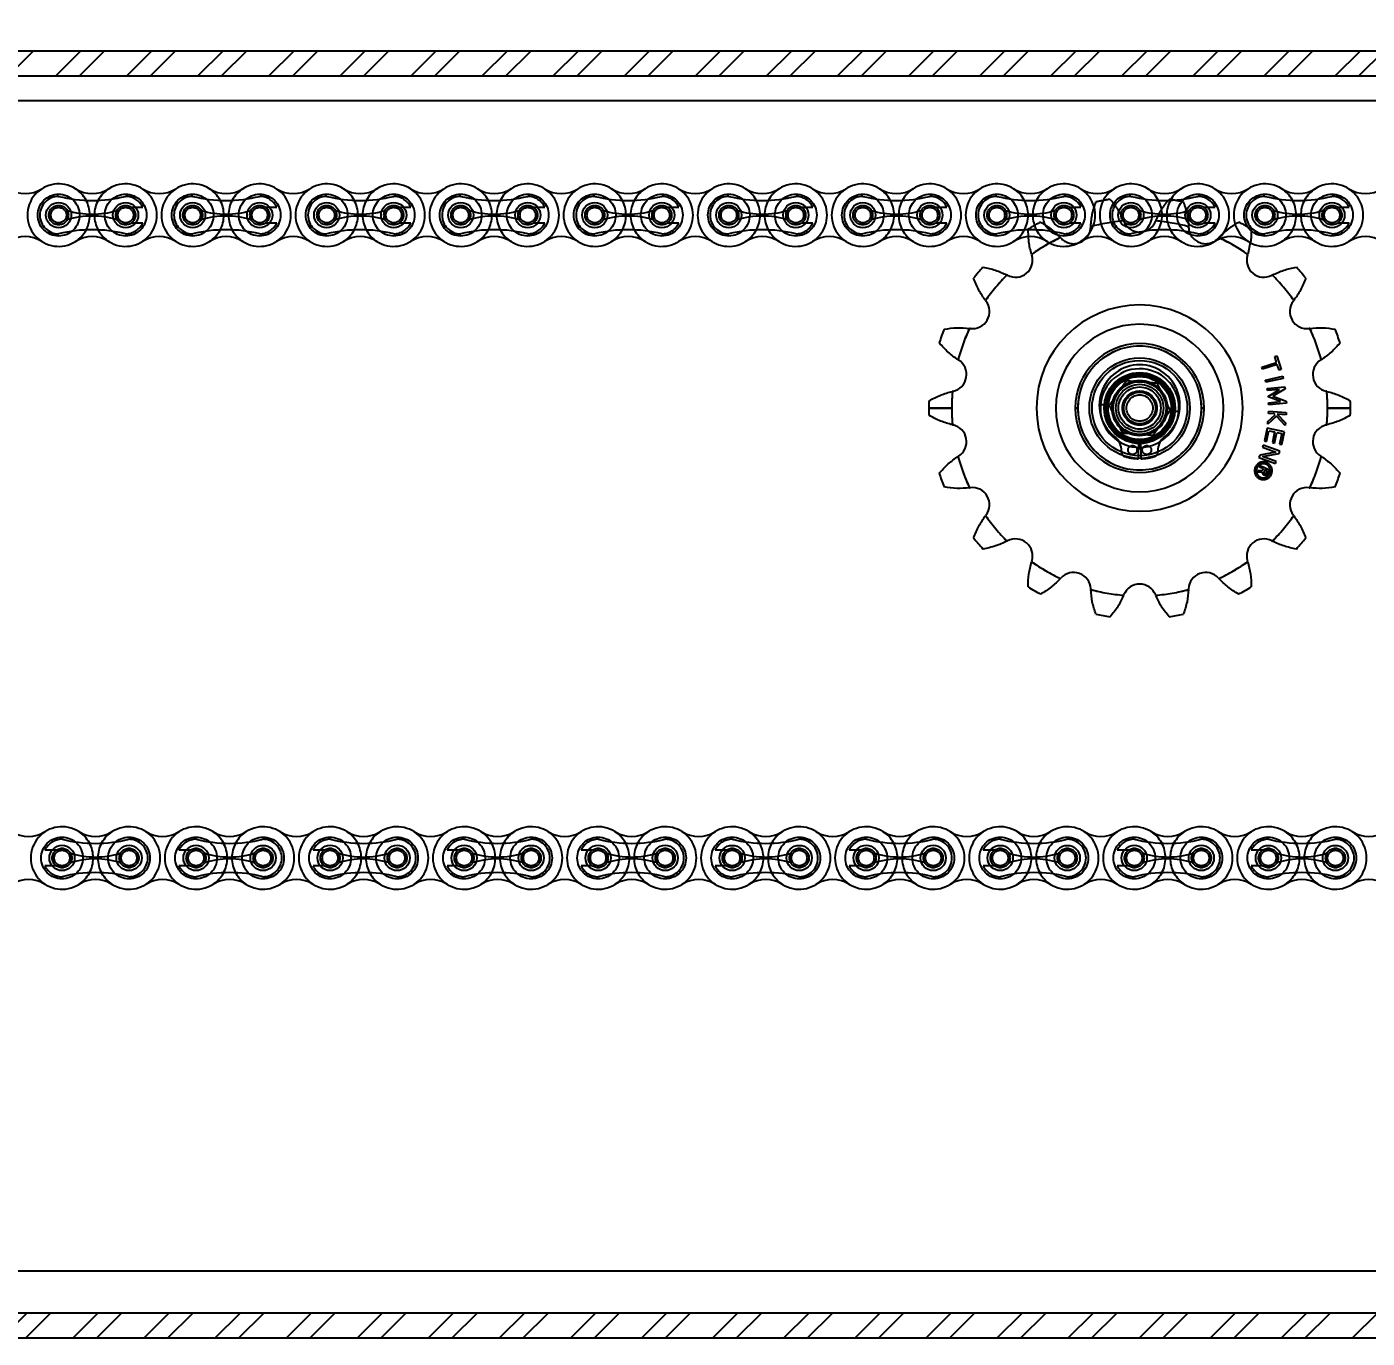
# Model space of a CAD drawing. Header units: metres. Extents: x 0 to 21025, y 0 to 14850.
# Drawn here: x 3775.5 to 4029.5, y 6190.9 to 6439.4 of the extents above; entities that cross this region are included whole.
import ezdxf

# ---------------------------------------------------------------- set-up
doc = ezdxf.new("R2010")
doc.units = ezdxf.units.M
doc.header["$LTSCALE"] = 25
doc.linetypes.add('HIDDEN2', pattern=[4.7625, 3.175, -1.5875])
for name, color, linetype in [('18_COTAS', 7, 'Continuous'), ('SHA', 7, 'Continuous'), ('SL4', 4, 'Continuous'), ('ST1', 7, 'HIDDEN2')]:
    doc.layers.add(name, color=color, linetype=linetype)
doc.styles.add('ROMANS', font='ROMANS.SHX')
doc.dimstyles.new('25___1-25', dxfattribs={"dimscale": 25, "dimtxt": 2.5, "dimasz": 2, "dimexe": 1.5, "dimexo": 1, "dimgap": 0.5, "dimtad": 1, "dimzin": 12, "dimtxsty": 'ROMANS', "dimcen": 0, "dimclrd": 256, "dimclre": 256, "dimclrt": 3, "dimazin": 3, "dimtfac": 1, "dimtmove": 0, "dimatfit": 0, "dimfxl": 1, "dimlwd": -1, "dimlwe": -1, "dimarcsym": 0})
pattern_1 = [(45, (-2913.5705, 2928.034), (-6.735192, 6.735192), []), (45, (-2909.08, 2928.034), (-6.735192, 6.735192), [])]

# ---------------------------------------------------------------- blocks, each defined once
blk = doc.blocks.new('*D12')
at = {"layer": '18_COTAS', "transparency": 16777216}
for p, q in [((2083.56, 6357.87), (2083.56, 7037.95)), ((6382.51, 6357.87), (6382.51, 7037.95)), ((2133.56, 7000.45), (6332.51, 7000.45))]:
    blk.add_line(p, q, dxfattribs=at)
for points in [[(2133.56, 7008.78), (2133.56, 6992.11), (2083.56, 7000.45)], [(6332.51, 7008.78), (6332.51, 6992.11), (6382.51, 7000.45)]]:
    blk.add_solid(points, dxfattribs=at)
at = {"layer": 'Defpoints', "color": 0, "transparency": 16777216}
for p in [(6382.51, 7000.45), (2083.56, 6332.87), (6382.51, 6332.87)]:
    blk.add_point(p, dxfattribs=at)
at = {"layer": '18_COTAS', "color": 3, "transparency": 16777216, "insert": (4233.04, 7050.15), "char_height": 62.5, "attachment_point": 5, "style": 'ROMANS'}
blk.add_mtext('4298,95', dxfattribs=at)

msp = doc.modelspace()

# ---------------------------------------------------------------- hatches: boundary and pattern name
at = {"layer": 'SHA'}
h = msp.add_hatch(dxfattribs=at)
h.set_pattern_fill('ANSI32', color=256, style=0)
h.set_pattern_definition(pattern_1)
h.paths.add_polyline_path([(4205.539, 6434.865), (2880.564, 6434.865), (2880.564, 6430.103), (4205.539, 6430.103)], flags=0)
h = msp.add_hatch(dxfattribs=at)
h.set_pattern_fill('ANSI32', color=256, style=0)
h.set_pattern_definition(pattern_1)
h.paths.add_polyline_path([(2880.564, 6190.865), (4205.539, 6190.865), (4205.539, 6195.628), (2880.564, 6195.628)], flags=0)

# ---------------------------------------------------------------- linework, layer by layer
at = {"layer": 'SL4'}
for p, q in [((2880.564, 6434.865), (4205.539, 6434.865)), ((2880.564, 6430.103), (4205.539, 6430.103)), ((4205.539, 6425.34), (2880.564, 6425.34)), ((4007.354, 6398.493), (4006.856, 6396.268)), ((3950.774, 6367.135), (3946.442, 6367.135)), ((3974.167, 6367.135), (3974.655, 6367.135)), ((3998.108, 6367.135), (3998.597, 6367.135)), ((4026.322, 6367.135), (4021.989, 6367.135)), ((2880.564, 6203.628), (4205.539, 6203.628)), ((4205.539, 6195.628), (2880.564, 6195.628)), ((4205.539, 6190.865), (2880.564, 6190.865))]:
    msp.add_line(p, q, dxfattribs=at)
for centre, radius in [((3781.53, 6403.705), 2.399), ((3794.23, 6403.705), 2.399), ((3806.93, 6403.705), 2.399), ((3819.63, 6403.705), 2.399), ((3832.33, 6403.705), 2.399), ((3845.03, 6403.705), 2.399), ((3857.73, 6403.705), 2.399), ((3870.43, 6403.705), 2.399), ((3883.13, 6403.705), 2.399), ((3895.83, 6403.705), 2.399), ((3908.53, 6403.705), 2.399), ((3921.229, 6403.705), 2.399), ((3933.929, 6403.705), 2.399), ((3946.629, 6403.705), 2.399), ((3959.329, 6403.705), 2.399), ((3972.029, 6403.705), 2.399), ((3984.729, 6403.705), 2.399), ((3997.429, 6403.705), 2.399), ((4010.129, 6403.705), 2.399), ((4022.829, 6403.705), 2.399), ((3986.382, 6367.135), 9.525), ((3986.382, 6367.135), 9.025), ((3782.169, 6281.87), 2.399), ((3794.869, 6281.87), 2.399), ((3807.569, 6281.87), 2.399), ((3820.269, 6281.87), 2.398), ((3832.969, 6281.87), 2.399), ((3845.669, 6281.87), 2.399), ((3858.369, 6281.87), 2.399), ((3871.069, 6281.87), 2.398), ((3883.769, 6281.87), 2.399), ((3896.469, 6281.87), 2.399), ((3909.169, 6281.87), 2.398), ((3921.869, 6281.87), 2.398), ((3934.569, 6281.87), 2.399), ((3947.269, 6281.87), 2.399), ((3959.969, 6281.87), 2.398), ((3972.669, 6281.87), 2.398), ((3985.369, 6281.87), 2.399), ((3998.069, 6281.87), 2.399), ((4010.769, 6281.87), 2.398), ((4023.469, 6281.87), 2.398)]:
    msp.add_circle(centre, radius, dxfattribs=at)
for centre, radius, start, end in [((3775.18, 6413.698), 5.92, 237.56669, 302.43331), ((3781.53, 6403.705), 5.92, 57.56669, 302.43331), ((3787.88, 6413.698), 5.92, 237.56669, 302.43331), ((3794.23, 6403.705), 5.92, 237.56669, 122.43331), ((3800.58, 6413.698), 5.92, 237.56669, 302.43331), ((3806.93, 6403.705), 5.92, 57.56669, 302.43331), ((3813.28, 6413.698), 5.92, 237.56669, 302.43331), ((3819.63, 6403.705), 5.92, 237.56669, 122.43331), ((3825.98, 6413.698), 5.92, 237.56669, 302.43331), ((3832.33, 6403.705), 5.92, 57.56669, 302.43331), ((3838.68, 6413.698), 5.92, 237.56669, 302.43331), ((3845.03, 6403.705), 5.92, 237.56669, 122.43331), ((3851.38, 6413.698), 5.92, 237.56669, 302.43331), ((3857.73, 6403.705), 5.92, 57.56669, 302.43331), ((3864.08, 6413.698), 5.92, 237.56669, 302.43331), ((3870.43, 6403.705), 5.92, 237.56669, 122.43331), ((3876.78, 6413.698), 5.92, 237.56669, 302.43331), ((3883.13, 6403.705), 5.92, 57.56669, 302.43331), ((3889.48, 6413.698), 5.92, 237.56669, 302.43331), ((3895.83, 6403.705), 5.92, 237.56669, 122.43331), ((3902.18, 6413.698), 5.92, 237.56669, 302.43331), ((3908.53, 6403.705), 5.92, 57.56669, 302.43331), ((3914.88, 6413.698), 5.92, 237.56669, 302.43331), ((3921.229, 6403.705), 5.92, 237.56669, 122.43331), ((3927.579, 6413.698), 5.92, 237.56669, 302.43331), ((3933.929, 6403.705), 5.92, 57.56669, 302.43331), ((3940.279, 6413.698), 5.92, 237.56669, 302.43331), ((3946.629, 6403.705), 5.92, 237.56669, 122.43331), ((3952.979, 6413.698), 5.92, 237.56669, 302.43331), ((3959.329, 6403.705), 5.92, 57.56669, 302.43331), ((3965.679, 6413.698), 5.92, 237.56669, 302.43331), ((3972.029, 6403.705), 5.92, 237.56669, 122.43331), ((3978.379, 6413.698), 5.92, 237.56669, 302.43331), ((3984.729, 6403.705), 5.92, 57.56669, 302.43331), ((3991.079, 6413.698), 5.92, 237.56669, 302.43331), ((3997.429, 6403.705), 5.92, 237.56669, 122.43331), ((4003.779, 6413.698), 5.92, 237.56669, 302.43331), ((4010.129, 6403.705), 5.92, 57.56669, 302.43331), ((4016.479, 6413.698), 5.92, 237.56669, 302.43331), ((4022.829, 6403.705), 5.92, 237.56669, 122.43331), ((4029.179, 6413.698), 5.92, 237.56669, 302.43331), ((3775.18, 6393.712), 5.92, 57.56669, 122.43331), ((3787.88, 6393.712), 5.92, 57.56669, 122.43331), ((3800.58, 6393.712), 5.92, 57.56669, 122.43331), ((3813.28, 6393.712), 5.92, 57.56669, 122.43331), ((3825.98, 6393.712), 5.92, 57.56669, 122.43331), ((3838.68, 6393.712), 5.92, 57.56669, 122.43331), ((3851.38, 6393.712), 5.92, 57.56669, 122.43331), ((3864.08, 6393.712), 5.92, 57.56669, 122.43331), ((3876.78, 6393.712), 5.92, 57.56669, 122.43331), ((3889.48, 6393.712), 5.92, 57.56669, 122.43331), ((3902.18, 6393.712), 5.92, 57.56669, 122.43331), ((3914.88, 6393.712), 5.92, 57.56669, 122.43331), ((3927.579, 6393.712), 5.92, 57.56669, 122.43331), ((3940.279, 6393.712), 5.92, 57.56669, 122.43331), ((3952.979, 6393.712), 5.92, 57.56669, 122.43331), ((3965.679, 6393.712), 5.92, 57.56669, 122.43331), ((3986.382, 6367.135), 35.607, 118.53876, 125.09934), ((3973.865, 6401.525), 3.238, 283.05514, 313.35331), ((3978.379, 6393.712), 5.92, 57.56669, 122.43331), ((3991.079, 6393.712), 5.92, 57.56669, 122.43331), ((4003.779, 6393.712), 5.92, 57.56669, 122.43331), ((3986.382, 6367.135), 35.607, 54.90066, 64.46844), ((4016.479, 6393.712), 5.92, 57.56669, 122.43331), ((4029.179, 6393.712), 5.92, 57.56669, 122.43331), ((3962.858, 6395.17), 3.238, 242.5, 17.5), ((3980.624, 6400.772), 15.39, 197.01769, 197.5), ((4009.906, 6395.17), 3.238, 162.5, 297.5), ((3992.14, 6400.772), 15.39, 342.5, 342.98231), ((3986.382, 6367.135), 39.94, 138.03204, 141.96796), ((3986.382, 6367.135), 39.94, 38.03204, 41.96796), ((3986.382, 6367.135), 35.607, 134.90066, 145.09934), ((3954.256, 6378.647), 15.39, 62.5, 62.98231), ((4018.507, 6378.647), 15.39, 117.01769, 117.5), ((3986.382, 6367.135), 35.607, 34.90066, 45.09934), ((3954.688, 6385.434), 3.238, 262.5, 37.5), ((3969.467, 6396.774), 15.39, 217.01769, 217.5), ((3986.382, 6367.135), 19.544, 0, 180), ((4018.076, 6385.434), 3.238, 142.5, 277.5), ((4003.297, 6396.774), 15.39, 322.5, 322.98231), ((3986.382, 6367.135), 39.94, 158.03204, 161.96796), ((3986.382, 6367.135), 35.607, 154.90066, 165.09934), ((3952.256, 6366.965), 15.39, 82.5, 82.98231), ((3986.382, 6367.135), 15.88, 0, 180), ((4020.507, 6366.965), 15.39, 97.01769, 97.5), ((3986.382, 6367.135), 35.607, 14.90066, 25.09934), ((3986.382, 6367.135), 39.94, 18.03204, 21.96796), ((3986.382, 6367.135), 12.215, 0, 180), ((3986.382, 6367.135), 11.726, 0, 180), ((3950.341, 6373.49), 3.238, 282.5, 57.5), ((3960.35, 6389.201), 15.39, 237.01769, 237.5), ((4022.423, 6373.49), 3.238, 122.5, 257.5), ((4012.414, 6389.201), 15.39, 302.5, 302.98231), ((3954.372, 6355.304), 15.39, 102.5, 102.98231), ((4018.391, 6355.304), 15.39, 77.01769, 77.5), ((3986.382, 6367.135), 39.94, 178.03204, 180), ((3986.382, 6367.135), 35.607, 174.90066, 180), ((3986.382, 6367.135), 35.607, 0, 5.09934), ((3986.382, 6367.135), 39.94, 0, 1.96796), ((3986.382, 6367.135), 39.94, 180, 181.96796), ((3986.382, 6367.135), 35.607, 180, 185.09934), ((3986.382, 6367.135), 19.544, 180, 0), ((3986.382, 6367.135), 15.88, 180, 0), ((3986.382, 6367.135), 12.215, 180, 0), ((3986.382, 6367.135), 11.726, 180, 0), ((3986.382, 6367.135), 35.607, 354.90066, 0), ((3986.382, 6367.135), 39.94, 358.03204, 0), ((3954.372, 6378.967), 15.39, 257.01769, 257.5), ((3950.341, 6360.78), 3.238, 302.5, 77.5), ((4022.423, 6360.78), 3.238, 102.5, 237.5), ((4018.391, 6378.967), 15.39, 282.5, 282.98231), ((3960.35, 6345.069), 15.39, 122.5, 122.98231), ((3986.382, 6367.135), 35.607, 194.90066, 205.09934), ((3986.382, 6367.135), 35.607, 334.90066, 345.09934), ((4012.414, 6345.069), 15.39, 57.01769, 57.5), ((3986.382, 6367.135), 39.94, 198.03204, 201.96796), ((3986.382, 6367.135), 39.94, 338.03204, 341.96796), ((3952.256, 6367.306), 15.39, 277.01769, 277.5), ((3954.688, 6348.837), 3.238, 322.5, 97.5), ((4018.076, 6348.837), 3.238, 82.5, 217.5), ((4020.507, 6367.306), 15.39, 262.5, 262.98231), ((3969.467, 6337.497), 15.39, 142.5, 142.98231), ((3986.382, 6367.135), 35.607, 214.90066, 225.09934), ((3986.382, 6367.135), 35.607, 314.90066, 325.09934), ((4003.297, 6337.497), 15.39, 37.01769, 37.5), ((3986.382, 6367.135), 39.94, 218.03204, 221.96796), ((3986.382, 6367.135), 39.94, 318.03204, 321.96796), ((3954.256, 6355.624), 15.39, 297.01769, 297.5), ((3962.858, 6339.1), 3.238, 342.5, 117.5), ((4009.906, 6339.1), 3.238, 62.5, 197.5), ((4018.507, 6355.624), 15.39, 242.5, 242.98231), ((3980.624, 6333.499), 15.39, 162.5, 162.98231), ((3986.382, 6367.135), 35.607, 234.90066, 245.09934), ((3986.382, 6367.135), 35.607, 294.90066, 305.09934), ((3992.14, 6333.499), 15.39, 17.01769, 17.5), ((3960.13, 6345.33), 15.39, 317.01769, 317.5), ((3973.865, 6332.745), 3.238, 2.5, 137.5), ((3998.899, 6332.745), 3.238, 42.5, 177.5), ((4012.633, 6345.33), 15.39, 222.5, 222.98231), ((3986.382, 6367.135), 39.94, 238.03204, 241.96796), ((3992.475, 6333.558), 15.39, 182.5, 182.98231), ((3986.382, 6367.135), 35.607, 254.90066, 265.09934), ((3986.382, 6330.538), 3.238, 22.5, 157.5), ((3986.382, 6367.135), 35.607, 274.90066, 285.09934), ((3980.288, 6333.558), 15.39, 357.01769, 357.5), ((3986.382, 6367.135), 39.94, 298.03204, 301.96796), ((3969.171, 6337.667), 15.39, 337.01769, 337.5), ((4003.592, 6337.667), 15.39, 202.5, 202.98231), ((3986.382, 6367.135), 39.94, 258.03204, 261.96796), ((3986.382, 6367.135), 39.94, 278.03204, 281.96796), ((3775.819, 6291.863), 5.92, 237.56669, 302.43331), ((3782.169, 6281.87), 5.92, 57.56669, 302.43331), ((3788.519, 6291.863), 5.92, 237.56669, 302.43331), ((3794.869, 6281.87), 5.92, 237.56669, 122.43331), ((3801.219, 6291.863), 5.92, 237.56669, 302.43331), ((3807.569, 6281.87), 5.92, 57.56669, 302.43331), ((3813.919, 6291.863), 5.92, 237.56669, 302.43331), ((3820.269, 6281.87), 5.92, 237.56669, 122.43331), ((3826.619, 6291.863), 5.92, 237.56669, 302.43331), ((3832.969, 6281.87), 5.92, 57.56669, 302.43331), ((3839.319, 6291.863), 5.92, 237.56669, 302.43331), ((3845.669, 6281.87), 5.92, 237.56669, 122.43331), ((3852.019, 6291.863), 5.92, 237.56669, 302.43331), ((3858.369, 6281.87), 5.92, 57.56669, 302.43331), ((3864.719, 6291.863), 5.92, 237.56669, 302.43331), ((3871.069, 6281.87), 5.92, 237.56669, 122.43331), ((3877.419, 6291.863), 5.92, 237.56669, 302.43331), ((3883.769, 6281.87), 5.92, 57.56669, 302.43331), ((3890.119, 6291.863), 5.92, 237.56669, 302.43331), ((3896.469, 6281.87), 5.92, 237.56669, 122.43331), ((3902.819, 6291.863), 5.92, 237.56669, 302.43331), ((3909.169, 6281.87), 5.92, 57.56669, 302.43331), ((3915.519, 6291.863), 5.92, 237.56669, 302.43331), ((3921.869, 6281.87), 5.92, 237.56669, 122.43331), ((3928.219, 6291.863), 5.92, 237.56669, 302.43331), ((3934.569, 6281.87), 5.92, 57.56669, 302.43331), ((3940.919, 6291.863), 5.92, 237.56669, 302.43331), ((3947.269, 6281.87), 5.92, 237.56669, 122.43331), ((3953.619, 6291.863), 5.92, 237.56669, 302.43331), ((3959.969, 6281.87), 5.92, 57.56669, 302.43331), ((3966.319, 6291.863), 5.92, 237.56669, 302.43331), ((3972.669, 6281.87), 5.92, 237.56669, 122.43331), ((3979.019, 6291.863), 5.92, 237.56669, 302.43331), ((3985.369, 6281.87), 5.92, 57.56669, 302.43331), ((3991.719, 6291.863), 5.92, 237.56669, 302.43331), ((3998.069, 6281.87), 5.92, 237.56669, 122.43331), ((4004.419, 6291.863), 5.92, 237.56669, 302.43331), ((4010.769, 6281.87), 5.92, 57.56669, 302.43331), ((4017.119, 6291.863), 5.92, 237.56669, 302.43331), ((4023.469, 6281.87), 5.92, 237.56669, 122.43331), ((4029.819, 6291.863), 5.92, 237.56669, 302.43331), ((3775.819, 6271.877), 5.92, 57.56669, 122.43331), ((3788.519, 6271.877), 5.92, 57.56669, 122.43331), ((3801.219, 6271.877), 5.92, 57.56669, 122.43331), ((3813.919, 6271.877), 5.92, 57.56669, 122.43331), ((3826.619, 6271.877), 5.92, 57.56669, 122.43331), ((3839.319, 6271.877), 5.92, 57.56669, 122.43331), ((3852.019, 6271.877), 5.92, 57.56669, 122.43331), ((3864.719, 6271.877), 5.92, 57.56669, 122.43331), ((3877.419, 6271.877), 5.92, 57.56669, 122.43331), ((3890.119, 6271.877), 5.92, 57.56669, 122.43331), ((3902.819, 6271.877), 5.92, 57.56669, 122.43331), ((3915.519, 6271.877), 5.92, 57.56669, 122.43331), ((3928.219, 6271.877), 5.92, 57.56669, 122.43331), ((3940.919, 6271.877), 5.92, 57.56669, 122.43331), ((3953.619, 6271.877), 5.92, 57.56669, 122.43331), ((3966.319, 6271.877), 5.92, 57.56669, 122.43331), ((3979.019, 6271.877), 5.92, 57.56669, 122.43331), ((3991.719, 6271.877), 5.92, 57.56669, 122.43331), ((4004.419, 6271.877), 5.92, 57.56669, 122.43331), ((4017.119, 6271.877), 5.92, 57.56669, 122.43331), ((4029.819, 6271.877), 5.92, 57.56669, 122.43331)]:
    msp.add_arc(centre, radius, start, end, dxfattribs=at)
for points, knots in [([(3965.908, 6396.268), (3965.692, 6397.036), (3965.387, 6398.124), (3965.343, 6399.21), (3965.331, 6399.53)], [0, 0, 0, 0, 0.70609876, 1, 1, 1, 1]), ([(3956.686, 6393.844), (3957.485, 6393.684), (3959.038, 6393.374), (3960.526, 6392.689), (3961.247, 6392.357)], [0, 0, 0, 0, 0.5152637, 1, 1, 1, 1]), ([(4011.516, 6392.357), (4012.238, 6392.689), (4013.726, 6393.374), (4015.278, 6393.684), (4016.078, 6393.844)], [0, 0, 0, 0, 0.48473618, 1, 1, 1, 1]), ([(3957.178, 6387.508), (3956.726, 6388.161), (3955.793, 6389.508), (3955.218, 6390.982), (3954.922, 6391.742)], [0, 0, 0, 0, 0.4847365, 1, 1, 1, 1]), ([(4017.841, 6391.742), (4017.545, 6390.982), (4016.97, 6389.508), (4016.037, 6388.161), (4015.585, 6387.508)], [0, 0, 0, 0, 0.5152633, 1, 1, 1, 1]), ([(3949.342, 6382.076), (3950.148, 6382.2), (3951.712, 6382.44), (3953.345, 6382.305), (3954.136, 6382.24)], [0, 0, 0, 0, 0.5152562, 1, 1, 1, 1]), ([(4018.627, 6382.24), (4019.418, 6382.305), (4021.051, 6382.44), (4022.615, 6382.2), (4023.422, 6382.076)], [0, 0, 0, 0, 0.48472194, 1, 1, 1, 1]), ([(3951.972, 6376.292), (3951.323, 6376.75), (3949.986, 6377.697), (3948.942, 6378.886), (3948.403, 6379.499)], [0, 0, 0, 0, 0.4847361, 1, 1, 1, 1]), ([(4024.36, 6379.499), (4023.822, 6378.886), (4022.777, 6377.697), (4021.44, 6376.75), (4020.792, 6376.292)], [0, 0, 0, 0, 0.5152637, 1, 1, 1, 1]), ([(3946.465, 6368.507), (3947.181, 6368.899), (3948.569, 6369.659), (3950.149, 6370.091), (3950.915, 6370.3)], [0, 0, 0, 0, 0.5152541, 1, 1, 1, 1]), ([(4021.848, 6370.3), (4022.614, 6370.091), (4024.194, 6369.659), (4025.583, 6368.899), (4026.298, 6368.507)], [0, 0, 0, 0, 0.4847248, 1, 1, 1, 1]), ([(3950.915, 6363.97), (3950.149, 6364.18), (3948.569, 6364.612), (3947.181, 6365.372), (3946.465, 6365.764)], [0, 0, 0, 0, 0.4847248, 1, 1, 1, 1]), ([(4026.298, 6365.764), (4025.583, 6365.372), (4024.194, 6364.612), (4022.614, 6364.18), (4021.848, 6363.97)], [0, 0, 0, 0, 0.5152541, 1, 1, 1, 1]), ([(3948.403, 6354.772), (3948.942, 6355.385), (3949.986, 6356.574), (3951.323, 6357.52), (3951.972, 6357.979)], [0, 0, 0, 0, 0.5152637, 1, 1, 1, 1]), ([(4020.792, 6357.979), (4021.44, 6357.52), (4022.777, 6356.574), (4023.822, 6355.385), (4024.36, 6354.772)], [0, 0, 0, 0, 0.484736, 1, 1, 1, 1]), ([(3954.136, 6352.031), (3953.345, 6351.966), (3951.713, 6351.831), (3950.148, 6352.071), (3949.342, 6352.194)], [0, 0, 0, 0, 0.4847219, 1, 1, 1, 1]), ([(4023.422, 6352.194), (4022.616, 6352.071), (4021.051, 6351.831), (4019.418, 6351.966), (4018.627, 6352.031)], [0, 0, 0, 0, 0.5152562, 1, 1, 1, 1]), ([(3954.922, 6342.528), (3955.218, 6343.288), (3955.793, 6344.763), (3956.726, 6346.11), (3957.178, 6346.762)], [0, 0, 0, 0, 0.5152633, 1, 1, 1, 1]), ([(4015.585, 6346.762), (4016.037, 6346.11), (4016.97, 6344.763), (4017.545, 6343.288), (4017.841, 6342.528)], [0, 0, 0, 0, 0.4847365, 1, 1, 1, 1]), ([(3961.247, 6341.913), (3960.526, 6341.581), (3959.038, 6340.896), (3957.485, 6340.587), (3956.686, 6340.427)], [0, 0, 0, 0, 0.4847362, 1, 1, 1, 1]), ([(4016.078, 6340.427), (4015.278, 6340.587), (4013.726, 6340.896), (4012.238, 6341.581), (4011.516, 6341.913)], [0, 0, 0, 0, 0.5152637, 1, 1, 1, 1]), ([(3965.236, 6333.252), (3965.254, 6334.068), (3965.29, 6335.65), (3965.706, 6337.235), (3965.908, 6338.003)], [0, 0, 0, 0, 0.5152602, 1, 1, 1, 1]), ([(4006.856, 6338.003), (4007.057, 6337.235), (4007.474, 6335.65), (4007.509, 6334.068), (4007.528, 6333.252)], [0, 0, 0, 0, 0.4847353, 1, 1, 1, 1]), ([(3971.389, 6334.838), (3970.825, 6334.279), (3969.661, 6333.127), (3968.308, 6332.305), (3967.611, 6331.881)], [0, 0, 0, 0, 0.4847365, 1, 1, 1, 1]), ([(4005.152, 6331.881), (4004.455, 6332.305), (4003.102, 6333.127), (4001.938, 6334.279), (4001.374, 6334.838)], [0, 0, 0, 0, 0.5152633, 1, 1, 1, 1]), ([(3978.1, 6328.063), (3977.838, 6328.836), (3977.33, 6330.335), (3977.179, 6331.966), (3977.106, 6332.757)], [0, 0, 0, 0, 0.5152541, 1, 1, 1, 1]), ([(3995.657, 6332.757), (3995.584, 6331.967), (3995.433, 6330.335), (3994.925, 6328.836), (3994.664, 6328.063)], [0, 0, 0, 0, 0.4847248, 1, 1, 1, 1]), ([(3983.34, 6331.658), (3983.001, 6330.94), (3982.301, 6329.459), (3981.311, 6328.224), (3980.801, 6327.587)], [0, 0, 0, 0, 0.4847352, 1, 1, 1, 1]), ([(3991.962, 6327.587), (3991.452, 6328.224), (3990.462, 6329.459), (3989.763, 6330.94), (3989.424, 6331.658)], [0, 0, 0, 0, 0.5152575, 1, 1, 1, 1])]:
    msp.add_open_spline(points, degree=3, knots=knots, dxfattribs=at)
at = {"layer": 'ST1'}
for p, q in [((4205.539, 6425.34), (2880.564, 6425.34)), ((3795.337, 6405.181), (3797.46, 6405.181)), ((3820.737, 6405.181), (3822.86, 6405.181)), ((3846.137, 6405.181), (3848.26, 6405.181)), ((3871.537, 6405.181), (3873.66, 6405.181)), ((3896.937, 6405.181), (3899.06, 6405.181)), ((3922.337, 6405.181), (3924.46, 6405.181)), ((3947.736, 6405.181), (3949.86, 6405.181)), ((3973.136, 6405.181), (3975.26, 6405.181)), ((3998.536, 6405.181), (4000.66, 6405.181)), ((4023.936, 6405.181), (4026.06, 6405.181)), ((3795.337, 6402.229), (3797.46, 6402.229)), ((3820.737, 6402.229), (3822.86, 6402.229)), ((3846.137, 6402.229), (3848.26, 6402.229)), ((3871.537, 6402.229), (3873.66, 6402.229)), ((3896.937, 6402.229), (3899.06, 6402.229)), ((3922.337, 6402.229), (3924.46, 6402.229)), ((3947.736, 6402.229), (3949.86, 6402.229)), ((3965.331, 6399.53), (3965.236, 6401.018)), ((3973.136, 6402.229), (3975.26, 6402.229)), ((3998.536, 6402.229), (4000.66, 6402.229)), ((4023.936, 6402.229), (4026.06, 6402.229)), ((4001.374, 6399.433), (4001.729, 6399.266)), ((4009.549, 6374.889), (4012.341, 6375.797)), ((4012.465, 6375.415), (4009.674, 6374.508)), ((4011.979, 6376.908), (4012.369, 6377.035)), ((4012.341, 6375.797), (4011.979, 6376.908)), ((4012.369, 6377.035), (4013.216, 6374.433)), ((4012.826, 6374.306), (4012.465, 6375.415)), ((4009.674, 6374.508), (4009.549, 6374.889)), ((4010.227, 6372.452), (4013.499, 6373.152)), ((4013.216, 6374.433), (4012.826, 6374.306)), ((4013.499, 6373.152), (4013.583, 6372.759)), ((3983.899, 6372.348), (3986.777, 6372.12)), ((4010.311, 6372.059), (4010.227, 6372.452)), ((4013.583, 6372.759), (4010.311, 6372.059)), ((4010.575, 6370.87), (4013.907, 6371.17)), ((4010.611, 6370.471), (4010.575, 6370.87)), ((4012.873, 6370.672), (4010.611, 6370.471)), ((4010.713, 6369.332), (4012.873, 6370.672)), ((4013.943, 6370.767), (4011.599, 6369.39)), ((4013.907, 6371.17), (4013.943, 6370.767)), ((3979.931, 6367.7), (3978.958, 6367.785)), ((3978.958, 6367.785), (3979.931, 6367.7)), ((3980.626, 6367.592), (3982.263, 6369.97)), ((4010.717, 6369.289), (4010.713, 6369.332)), ((4013.08, 6368.354), (4010.717, 6369.289)), ((4010.818, 6368.15), (4013.08, 6368.354)), ((4010.854, 6367.756), (4010.818, 6368.15)), ((4014.186, 6368.055), (4010.854, 6367.756)), ((4011.599, 6369.39), (4014.151, 6368.45)), ((4014.151, 6368.45), (4014.186, 6368.055)), ((3946.442, 6367.135), (3950.774, 6367.135)), ((3974.655, 6367.135), (3974.167, 6367.135)), ((3992.137, 6366.679), (3990.501, 6364.301)), ((3993.805, 6366.486), (3992.832, 6366.571)), ((3992.832, 6366.571), (3993.805, 6366.486)), ((3998.597, 6367.135), (3998.108, 6367.135)), ((4012.323, 6365.586), (4010.65, 6364.069)), ((4010.687, 6364.566), (4012.088, 6365.836)), ((4010.805, 6366.12), (4010.835, 6366.52)), ((4011.898, 6366.038), (4010.805, 6366.12)), ((4010.835, 6366.52), (4014.171, 6366.269)), ((4012.088, 6365.836), (4011.898, 6366.038)), ((4013.986, 6363.818), (4012.323, 6365.586)), ((4014.141, 6365.869), (4012.441, 6365.997)), ((4012.441, 6365.997), (4014.023, 6364.315)), ((4014.171, 6366.269), (4014.141, 6365.869)), ((4021.989, 6367.135), (4026.322, 6367.135)), ((4010.543, 6363.318), (4010.038, 6360.913)), ((4010.439, 6360.829), (4010.862, 6362.84)), ((4013.817, 6362.631), (4010.543, 6363.318)), ((4010.65, 6364.069), (4010.687, 6364.566)), ((4010.862, 6362.84), (4011.96, 6362.61)), ((4014.023, 6364.315), (4013.986, 6363.818)), ((3988.864, 6361.923), (3985.986, 6362.151)), ((3986.132, 6357.539), (3986.22, 6360.937)), ((3986.543, 6360.937), (3986.632, 6357.539)), ((4010.038, 6360.913), (4010.439, 6360.829)), ((4011.96, 6362.61), (4011.538, 6360.598)), ((4011.538, 6360.598), (4011.939, 6360.514)), ((4011.939, 6360.514), (4012.362, 6362.526)), ((4012.362, 6362.526), (4013.333, 6362.322)), ((4013.333, 6362.322), (4012.91, 6360.31)), ((4012.91, 6360.31), (4013.312, 6360.225)), ((4013.312, 6360.225), (4013.817, 6362.631)), ((3982.785, 6359.934), (3982.961, 6358.602)), ((3989.803, 6358.602), (3989.978, 6359.934)), ((4009.135, 6358.207), (4008.982, 6357.779)), ((4008.982, 6357.779), (4012.134, 6356.657)), ((4012.215, 6358.809), (4009.135, 6358.207)), ((4009.66, 6357.963), (4012.8, 6358.525)), ((4012.269, 6357.035), (4009.66, 6357.963)), ((4009.807, 6360.094), (4009.673, 6359.716)), ((4009.673, 6359.716), (4012.215, 6358.809)), ((4012.958, 6358.97), (4009.807, 6360.094)), ((4012.8, 6358.525), (4012.958, 6358.97)), ((4008.58, 6354.962), (4008.751, 6355.322)), ((4008.751, 6355.322), (4009.731, 6355.345)), ((4009.086, 6355.949), (4009.227, 6356.246)), ((4009.847, 6355.589), (4009.086, 6355.949)), ((4009.227, 6356.246), (4010.995, 6355.41)), ((4009.731, 6355.345), (4009.847, 6355.589)), ((4010.134, 6355.466), (4009.945, 6355.065)), ((4010.578, 6355.256), (4010.134, 6355.466)), ((4010.391, 6354.861), (4010.578, 6355.256)), ((4010.995, 6355.41), (4010.684, 6354.752)), ((4012.134, 6356.657), (4012.269, 6357.035)), ((4009.609, 6354.986), (4008.58, 6354.962)), ((4010.058, 6354.74), (4009.924, 6354.458)), ((4009.932, 6354.454), (4010.065, 6354.737)), ((3781.062, 6283.346), (3778.938, 6283.346)), ((3806.462, 6283.346), (3804.338, 6283.346)), ((3831.862, 6283.346), (3829.738, 6283.346)), ((3857.262, 6283.346), (3855.138, 6283.346)), ((3882.662, 6283.346), (3880.538, 6283.346)), ((3908.062, 6283.346), (3905.938, 6283.346)), ((3933.462, 6283.346), (3931.338, 6283.346)), ((3958.862, 6283.346), (3956.738, 6283.346)), ((3984.262, 6283.346), (3982.138, 6283.346)), ((4009.662, 6283.346), (4007.538, 6283.346)), ((3781.062, 6280.394), (3778.938, 6280.394)), ((3806.462, 6280.394), (3804.338, 6280.394)), ((3831.862, 6280.394), (3829.738, 6280.394)), ((3857.262, 6280.394), (3855.138, 6280.394)), ((3882.662, 6280.394), (3880.538, 6280.394)), ((3908.062, 6280.394), (3905.938, 6280.394)), ((3933.462, 6280.394), (3931.338, 6280.394)), ((3958.862, 6280.394), (3956.738, 6280.394)), ((3984.262, 6280.394), (3982.138, 6280.394)), ((4009.662, 6280.394), (4007.538, 6280.394)), ((2880.564, 6203.628), (4205.539, 6203.628))]:
    msp.add_line(p, q, dxfattribs=at)
for centre, radius in [((3781.53, 6403.705), 3.96), ((3794.23, 6403.705), 3.96), ((3806.93, 6403.705), 3.96), ((3819.63, 6403.705), 3.96), ((3832.33, 6403.705), 3.96), ((3845.03, 6403.705), 3.96), ((3857.73, 6403.705), 3.96), ((3870.43, 6403.705), 3.96), ((3883.13, 6403.705), 3.96), ((3895.83, 6403.705), 3.96), ((3908.53, 6403.705), 3.96), ((3921.229, 6403.705), 3.96), ((3933.929, 6403.705), 3.96), ((3946.629, 6403.705), 3.96), ((3959.329, 6403.705), 3.96), ((3972.029, 6403.705), 3.96), ((3984.729, 6403.705), 3.96), ((3997.429, 6403.705), 3.96), ((4010.129, 6403.705), 3.96), ((4022.829, 6403.705), 3.96), ((3781.53, 6403.705), 1.845), ((3781.53, 6403.705), 1.476), ((3794.23, 6403.705), 1.845), ((3794.23, 6403.705), 1.476), ((3806.93, 6403.705), 1.845), ((3806.93, 6403.705), 1.476), ((3819.63, 6403.705), 1.845), ((3819.63, 6403.705), 1.476), ((3832.33, 6403.705), 1.845), ((3832.33, 6403.705), 1.476), ((3845.03, 6403.705), 1.845), ((3845.03, 6403.705), 1.476), ((3857.73, 6403.705), 1.845), ((3857.73, 6403.705), 1.476), ((3870.43, 6403.705), 1.845), ((3870.43, 6403.705), 1.476), ((3883.13, 6403.705), 1.845), ((3883.13, 6403.705), 1.476), ((3895.83, 6403.705), 1.845), ((3895.83, 6403.705), 1.476), ((3908.53, 6403.705), 1.845), ((3908.53, 6403.705), 1.476), ((3921.229, 6403.705), 1.845), ((3921.229, 6403.705), 1.476), ((3933.929, 6403.705), 1.845), ((3933.929, 6403.705), 1.476), ((3946.629, 6403.705), 1.845), ((3946.629, 6403.705), 1.476), ((3959.329, 6403.705), 1.845), ((3959.329, 6403.705), 1.476), ((3972.029, 6403.705), 1.845), ((3972.029, 6403.705), 1.476), ((3984.729, 6403.705), 1.845), ((3984.729, 6403.705), 1.476), ((3997.429, 6403.705), 1.845), ((3997.429, 6403.705), 1.476), ((4010.129, 6403.705), 1.845), ((4010.129, 6403.705), 1.476), ((4022.829, 6403.705), 1.845), ((4022.829, 6403.705), 1.476), ((3986.382, 6367.135), 6.725), ((3986.382, 6367.135), 6.475), ((3986.382, 6367.135), 6.2), ((3986.382, 6367.135), 6), ((3986.382, 6367.135), 5.975), ((3986.382, 6367.135), 5.25), ((3986.382, 6367.135), 5), ((3986.382, 6367.135), 4.5), ((3986.382, 6367.135), 4), ((3986.382, 6367.135), 3.25), ((3986.382, 6367.135), 3.2), ((3986.382, 6367.135), 3), ((3986.382, 6367.135), 2.5), ((3985.032, 6359.199), 0.85), ((3987.732, 6359.199), 0.85), ((3782.169, 6281.87), 3.96), ((3794.869, 6281.87), 3.96), ((3807.569, 6281.87), 3.96), ((3820.269, 6281.87), 3.96), ((3832.969, 6281.87), 3.96), ((3845.669, 6281.87), 3.96), ((3858.369, 6281.87), 3.96), ((3871.069, 6281.87), 3.96), ((3883.769, 6281.87), 3.96), ((3896.469, 6281.87), 3.96), ((3909.169, 6281.87), 3.96), ((3921.869, 6281.87), 3.96), ((3934.569, 6281.87), 3.96), ((3947.269, 6281.87), 3.96), ((3959.969, 6281.87), 3.96), ((3972.669, 6281.87), 3.96), ((3985.369, 6281.87), 3.96), ((3998.069, 6281.87), 3.96), ((4010.769, 6281.87), 3.96), ((4023.469, 6281.87), 3.96), ((3782.169, 6281.87), 1.845), ((3782.169, 6281.87), 1.476), ((3794.869, 6281.87), 1.845), ((3794.869, 6281.87), 1.476), ((3807.569, 6281.87), 1.845), ((3807.569, 6281.87), 1.476), ((3820.269, 6281.87), 1.845), ((3820.269, 6281.87), 1.476), ((3832.969, 6281.87), 1.845), ((3832.969, 6281.87), 1.476), ((3845.669, 6281.87), 1.845), ((3845.669, 6281.87), 1.476), ((3858.369, 6281.87), 1.845), ((3858.369, 6281.87), 1.476), ((3871.069, 6281.87), 1.845), ((3871.069, 6281.87), 1.476), ((3883.769, 6281.87), 1.845), ((3883.769, 6281.87), 1.476), ((3896.469, 6281.87), 1.845), ((3896.469, 6281.87), 1.476), ((3909.169, 6281.87), 1.845), ((3909.169, 6281.87), 1.476), ((3921.869, 6281.87), 1.845), ((3921.869, 6281.87), 1.476), ((3934.569, 6281.87), 1.845), ((3934.569, 6281.87), 1.476), ((3947.269, 6281.87), 1.845), ((3947.269, 6281.87), 1.476), ((3959.969, 6281.87), 1.845), ((3959.969, 6281.87), 1.476), ((3972.669, 6281.87), 1.845), ((3972.669, 6281.87), 1.476), ((3985.369, 6281.87), 1.845), ((3985.369, 6281.87), 1.476), ((3998.069, 6281.87), 1.845), ((3998.069, 6281.87), 1.476), ((4010.769, 6281.87), 1.845), ((4010.769, 6281.87), 1.476), ((4023.469, 6281.87), 1.845), ((4023.469, 6281.87), 1.476)]:
    msp.add_circle(centre, radius, dxfattribs=at)
for centre, radius, start, end in [((3781.53, 6403.705), 5.92, 302.43324, 57.56676), ((3794.23, 6403.705), 5.92, 122.43328, 237.56672), ((3806.93, 6403.705), 5.92, 302.43328, 57.56676), ((3819.63, 6403.705), 5.92, 122.43328, 237.56672), ((3832.33, 6403.705), 5.92, 302.43324, 57.56672), ((3845.03, 6403.705), 5.92, 122.43328, 237.56676), ((3857.73, 6403.705), 5.92, 302.43328, 57.56676), ((3870.43, 6403.705), 5.92, 122.43324, 237.56676), ((3883.13, 6403.705), 5.92, 302.43328, 57.56672), ((3895.83, 6403.705), 5.92, 122.43328, 237.56672), ((3908.53, 6403.705), 5.92, 302.43324, 57.56676), ((3921.229, 6403.705), 5.92, 122.43324, 237.56676), ((3933.929, 6403.705), 5.92, 302.43328, 57.56672), ((3946.629, 6403.705), 5.92, 122.43328, 237.56672), ((3959.329, 6403.705), 5.92, 302.43328, 57.56672), ((3972.029, 6403.705), 5.92, 122.43324, 237.56676), ((3984.729, 6403.705), 5.92, 302.43328, 57.56676), ((3997.429, 6403.705), 5.92, 122.43328, 237.56672), ((4010.129, 6403.705), 5.92, 302.43324, 57.56676), ((4022.829, 6403.705), 5.92, 122.43328, 237.56676), ((3781.53, 6403.705), 3.552, 90, 270), ((3787.88, 6432.802), 26.322, 256.04015, 283.95985), ((3794.23, 6403.705), 3.552, 24.55336, 90), ((3806.93, 6403.705), 3.552, 90, 270), ((3813.28, 6432.802), 26.322, 256.04015, 283.95985), ((3819.63, 6403.705), 3.552, 24.55336, 90), ((3832.33, 6403.705), 3.552, 90, 270), ((3838.68, 6432.802), 26.322, 256.04015, 283.95985), ((3845.03, 6403.705), 3.552, 24.55336, 90), ((3857.73, 6403.705), 3.552, 90, 270), ((3864.08, 6432.802), 26.322, 256.04015, 283.95985), ((3870.43, 6403.705), 3.552, 24.55336, 90), ((3883.13, 6403.705), 3.552, 90, 270), ((3889.48, 6432.802), 26.322, 256.04015, 283.95985), ((3895.83, 6403.705), 3.552, 24.55336, 90), ((3908.53, 6403.705), 3.552, 90, 270), ((3914.88, 6432.802), 26.322, 256.04015, 283.95985), ((3921.229, 6403.705), 3.552, 24.55336, 90), ((3933.929, 6403.705), 3.552, 90, 270), ((3940.279, 6432.802), 26.322, 256.04015, 283.95985), ((3946.629, 6403.705), 3.552, 24.55336, 90), ((3959.329, 6403.705), 3.552, 90, 270), ((3965.679, 6432.802), 26.322, 256.04015, 283.95985), ((3972.029, 6403.705), 3.552, 24.55336, 90), ((3986.382, 6367.135), 39.94, 98.03204, 101.96796), ((3984.729, 6403.705), 3.552, 90, 270), ((3991.079, 6432.802), 26.322, 256.04015, 283.95985), ((3986.382, 6367.135), 39.94, 78.03204, 81.96796), ((3997.429, 6403.705), 3.552, 24.55336, 90), ((4010.129, 6403.705), 3.552, 90, 270), ((4016.479, 6432.802), 26.322, 256.04015, 283.95985), ((4022.829, 6403.705), 3.552, 24.55336, 90), ((3787.88, 6420.058), 16.175, 252.993, 287.007), ((3787.88, 6387.353), 16.175, 72.993, 107.007), ((3813.28, 6420.058), 16.175, 252.993, 287.007), ((3813.28, 6387.353), 16.175, 72.993, 107.007), ((3838.68, 6420.058), 16.175, 252.993, 287.007), ((3838.68, 6387.353), 16.175, 72.993, 107.007), ((3864.08, 6420.058), 16.175, 252.993, 287.007), ((3864.08, 6387.353), 16.175, 72.993, 107.007), ((3889.48, 6420.058), 16.175, 252.993, 287.007), ((3889.48, 6387.353), 16.175, 72.993, 107.007), ((3914.88, 6420.058), 16.175, 252.993, 287.007), ((3914.88, 6387.353), 16.175, 72.993, 107.007), ((3940.279, 6420.058), 16.175, 252.993, 287.007), ((3940.279, 6387.353), 16.175, 72.993, 107.007), ((3965.679, 6420.058), 16.175, 252.993, 287.007), ((3965.679, 6387.353), 16.175, 72.993, 107.007), ((3991.079, 6420.058), 16.175, 252.993, 287.007), ((3991.079, 6387.353), 16.175, 72.993, 107.007), ((4016.479, 6420.058), 16.175, 252.993, 287.007), ((4016.479, 6387.353), 16.175, 72.993, 107.007), ((3787.88, 6374.609), 26.322, 76.04015, 103.95985), ((3794.23, 6403.705), 3.552, 270, 335.44664), ((3813.28, 6374.609), 26.322, 76.04015, 103.95985), ((3819.63, 6403.705), 3.552, 270, 335.44664), ((3838.68, 6374.609), 26.322, 76.04015, 103.95985), ((3845.03, 6403.705), 3.552, 270, 335.44664), ((3864.08, 6374.609), 26.322, 76.04015, 103.95985), ((3870.43, 6403.705), 3.552, 270, 335.44664), ((3889.48, 6374.609), 26.322, 76.04015, 103.95985), ((3895.83, 6403.705), 3.552, 270, 335.44664), ((3914.88, 6374.609), 26.322, 76.04015, 103.95985), ((3921.229, 6403.705), 3.552, 270, 335.44664), ((3940.279, 6374.609), 26.322, 76.04015, 103.95985), ((3946.629, 6403.705), 3.552, 270, 335.44664), ((3965.679, 6374.609), 26.322, 76.04015, 103.95985), ((3986.382, 6367.135), 39.94, 118.03204, 121.96796), ((3972.029, 6403.705), 3.552, 270, 335.44664), ((3973.865, 6401.525), 3.238, 313.35331, 357.5), ((3992.475, 6400.713), 15.39, 177.01769, 177.5), ((3986.382, 6367.135), 35.607, 94.90066, 105.09934), ((3986.382, 6367.135), 35.607, 94.90066, 105.09934), ((3969.171, 6396.604), 15.39, 22.5, 22.98231), ((3986.382, 6403.732), 3.238, 202.5, 337.5), ((3991.079, 6374.609), 26.322, 76.04015, 103.95985), ((4003.592, 6396.604), 15.39, 157.01769, 157.5), ((3986.382, 6367.135), 35.607, 74.90066, 85.09934), ((3986.382, 6367.135), 35.607, 74.90066, 85.09934), ((3980.288, 6400.713), 15.39, 2.5, 2.98231), ((3998.899, 6401.525), 3.238, 182.5, 317.5), ((3997.429, 6403.705), 3.552, 270, 335.44664), ((3986.382, 6367.135), 39.94, 58.03204, 61.96796), ((4016.479, 6374.609), 26.322, 76.04015, 103.95985), ((4022.829, 6403.705), 3.552, 270, 335.44664), ((3986.382, 6367.135), 35.607, 114.90066, 125.09934), ((3986.382, 6367.135), 35.607, 114.90066, 118.53876), ((3960.13, 6388.94), 15.39, 42.5, 42.98231), ((3973.865, 6401.525), 3.238, 222.5, 283.05514), ((4012.633, 6388.94), 15.39, 137.01769, 137.5), ((3986.382, 6367.135), 35.607, 54.90066, 65.09934), ((3986.382, 6367.135), 35.607, 134.90066, 145.09934), ((3986.382, 6367.135), 35.607, 34.90066, 45.09934), ((3986.382, 6367.135), 35.607, 154.90066, 165.09934), ((3986.382, 6367.135), 35.607, 14.90066, 25.09934), ((3986.382, 6367.135), 11.726, 0, 180), ((3986.382, 6367.692), 7.643, 306.50645, 233.49355), ((3986.382, 6367.135), 7.452, 355, 175), ((3986.382, 6367.135), 7.452, 355, 175), ((3986.382, 6367.135), 35.607, 174.90066, 180), ((3986.382, 6367.135), 7.452, 175, 355), ((3986.382, 6367.135), 7.452, 175, 355), ((3986.382, 6367.135), 35.607, 0, 5.09934), ((3986.382, 6367.135), 35.607, 180, 185.09934), ((3986.382, 6367.135), 11.726, 180, 0), ((3986.382, 6367.135), 35.607, 354.90066, 0), ((3980.408, 6359.62), 2.398, 7.5, 53.49355), ((3992.356, 6359.62), 2.398, 126.50645, 172.5), ((3986.382, 6367.135), 35.607, 194.90066, 205.09934), ((3983.704, 6358.7), 0.75, 187.5, 252.39018), ((3986.382, 6367.135), 9.6, 252.39018, 268.50775), ((3986.382, 6367.135), 9.6, 271.49225, 287.60982), ((3989.059, 6358.7), 0.75, 287.60982, 352.5), ((3986.382, 6367.135), 35.607, 334.90066, 345.09934), ((4009.816, 6355.255), 1.673, 90, 270), ((4009.816, 6355.255), 1.339, 90, 270), ((4009.816, 6355.255), 1.673, 270, 90), ((4009.816, 6355.255), 1.339, 270, 90), ((4010.166, 6354.96), 0.558, 177.38053, 244.22985), ((4010.167, 6354.96), 0.245, 154.69547, 243.64226), ((4010.166, 6354.96), 0.558, 245.12571, 338.07454), ((4010.166, 6354.96), 0.245, 245.69677, 336.02659), ((3986.382, 6367.135), 35.607, 214.90066, 225.09934), ((3986.382, 6367.135), 35.607, 314.90066, 325.09934), ((3986.382, 6367.135), 35.607, 234.90066, 245.09934), ((3986.382, 6367.135), 35.607, 294.90066, 305.09934), ((3986.382, 6367.135), 35.607, 254.90066, 265.09934), ((3986.382, 6367.135), 35.607, 274.90066, 285.09934), ((3782.169, 6281.87), 5.92, 302.43324, 57.56676), ((3794.869, 6281.87), 5.92, 122.43328, 237.56676), ((3807.569, 6281.87), 5.92, 302.43328, 57.56672), ((3820.269, 6281.87), 5.92, 122.43328, 237.56672), ((3832.969, 6281.87), 5.92, 302.43328, 57.56672), ((3845.669, 6281.87), 5.92, 122.43328, 237.56672), ((3858.369, 6281.87), 5.92, 302.43324, 57.56672), ((3871.069, 6281.87), 5.92, 122.43328, 237.56676), ((3883.769, 6281.87), 5.92, 302.43324, 57.56676), ((3896.469, 6281.87), 5.92, 122.43328, 237.56672), ((3909.169, 6281.87), 5.92, 302.43328, 57.56672), ((3921.869, 6281.87), 5.92, 122.43328, 237.56672), ((3934.569, 6281.87), 5.92, 302.43328, 57.56672), ((3947.269, 6281.87), 5.92, 122.43328, 237.56672), ((3959.969, 6281.87), 5.92, 302.43324, 57.56672), ((3972.669, 6281.87), 5.92, 122.43328, 237.56676), ((3985.369, 6281.87), 5.92, 302.43324, 57.56672), ((3998.069, 6281.87), 5.92, 122.43328, 237.56676), ((4010.769, 6281.87), 5.92, 302.43324, 57.56676), ((4023.469, 6281.87), 5.92, 122.43328, 237.56676), ((3782.169, 6281.87), 3.552, 90, 155.44664), ((3788.519, 6310.967), 26.322, 256.04015, 283.95985), ((3794.869, 6281.87), 3.552, 270, 90), ((3807.569, 6281.87), 3.552, 90, 155.44664), ((3813.919, 6310.967), 26.322, 256.04015, 283.95985), ((3820.269, 6281.87), 3.552, 270, 90), ((3832.969, 6281.87), 3.552, 90, 155.44664), ((3839.319, 6310.967), 26.322, 256.04015, 283.95985), ((3845.669, 6281.87), 3.552, 270, 90), ((3858.369, 6281.87), 3.552, 90, 155.44664), ((3864.719, 6310.967), 26.322, 256.04015, 283.95985), ((3871.069, 6281.87), 3.552, 270, 90), ((3883.769, 6281.87), 3.552, 90, 155.44664), ((3890.119, 6310.967), 26.322, 256.04015, 283.95985), ((3896.469, 6281.87), 3.552, 270, 90), ((3909.169, 6281.87), 3.552, 90, 155.44664), ((3915.519, 6310.967), 26.322, 256.04015, 283.95985), ((3921.869, 6281.87), 3.552, 270, 90), ((3934.569, 6281.87), 3.552, 90, 155.44664), ((3940.919, 6310.967), 26.322, 256.04015, 283.95985), ((3947.269, 6281.87), 3.552, 270, 90), ((3959.969, 6281.87), 3.552, 90, 155.44664), ((3966.319, 6310.967), 26.322, 256.04015, 283.95985), ((3972.669, 6281.87), 3.552, 270, 90), ((3985.369, 6281.87), 3.552, 90, 155.44664), ((3991.719, 6310.967), 26.322, 256.04015, 283.95985), ((3998.069, 6281.87), 3.552, 270, 90), ((4010.769, 6281.87), 3.552, 90, 155.44664), ((4017.119, 6310.967), 26.322, 256.04015, 283.95985), ((4023.469, 6281.87), 3.552, 270, 90), ((3788.519, 6298.223), 16.175, 252.993, 287.007), ((3788.519, 6265.518), 16.175, 72.993, 107.007), ((3813.919, 6298.223), 16.175, 252.993, 287.007), ((3813.919, 6265.518), 16.175, 72.993, 107.007), ((3839.319, 6298.223), 16.175, 252.993, 287.007), ((3839.319, 6265.518), 16.175, 72.993, 107.007), ((3864.719, 6298.223), 16.175, 252.993, 287.007), ((3864.719, 6265.518), 16.175, 72.993, 107.007), ((3890.119, 6298.223), 16.175, 252.993, 287.007), ((3890.119, 6265.518), 16.175, 72.993, 107.007), ((3915.519, 6298.223), 16.175, 252.993, 287.007), ((3915.519, 6265.518), 16.175, 72.993, 107.007), ((3940.919, 6298.223), 16.175, 252.993, 287.007), ((3940.919, 6265.518), 16.175, 72.993, 107.007), ((3966.319, 6298.223), 16.175, 252.993, 287.007), ((3966.319, 6265.518), 16.175, 72.993, 107.007), ((3991.719, 6298.223), 16.175, 252.993, 287.007), ((3991.719, 6265.518), 16.175, 72.993, 107.007), ((4017.119, 6298.223), 16.175, 252.993, 287.007), ((4017.119, 6265.518), 16.175, 72.993, 107.007), ((3782.169, 6281.87), 3.552, 204.55336, 270), ((3788.519, 6252.774), 26.322, 76.04015, 103.95985), ((3807.569, 6281.87), 3.552, 204.55336, 270), ((3813.919, 6252.774), 26.322, 76.04015, 103.95985), ((3832.969, 6281.87), 3.552, 204.55336, 270), ((3839.319, 6252.774), 26.322, 76.04015, 103.95985), ((3858.369, 6281.87), 3.552, 204.55336, 270), ((3864.719, 6252.774), 26.322, 76.04015, 103.95985), ((3883.769, 6281.87), 3.552, 204.55336, 270), ((3890.119, 6252.774), 26.322, 76.04015, 103.95985), ((3909.169, 6281.87), 3.552, 204.55336, 270), ((3915.519, 6252.774), 26.322, 76.04015, 103.95985), ((3934.569, 6281.87), 3.552, 204.55336, 270), ((3940.919, 6252.774), 26.322, 76.04015, 103.95985), ((3959.969, 6281.87), 3.552, 204.55336, 270), ((3966.319, 6252.774), 26.322, 76.04015, 103.95985), ((3985.369, 6281.87), 3.552, 204.55336, 270), ((3991.719, 6252.774), 26.322, 76.04015, 103.95985), ((4010.769, 6281.87), 3.552, 204.55336, 270), ((4017.119, 6252.774), 26.322, 76.04015, 103.95985)]:
    msp.add_arc(centre, radius, start, end, dxfattribs=at)
for points, knots in [([(3977.106, 6401.513), (3977.179, 6402.304), (3977.33, 6403.935), (3977.838, 6405.435), (3978.1, 6406.207)], [0, 0, 0, 0, 0.4847248, 1, 1, 1, 1]), ([(3980.801, 6406.684), (3981.311, 6406.047), (3982.301, 6404.812), (3983.001, 6403.331), (3983.34, 6402.613)], [0, 0, 0, 0, 0.5152575, 1, 1, 1, 1]), ([(3989.424, 6402.613), (3989.763, 6403.331), (3990.462, 6404.812), (3991.452, 6406.047), (3991.962, 6406.684)], [0, 0, 0, 0, 0.4847352, 1, 1, 1, 1]), ([(3994.664, 6406.207), (3994.925, 6405.435), (3995.433, 6403.935), (3995.584, 6402.304), (3995.657, 6401.513)], [0, 0, 0, 0, 0.5152541, 1, 1, 1, 1]), ([(3967.611, 6402.39), (3968.308, 6401.966), (3969.661, 6401.144), (3970.825, 6399.991), (3971.389, 6399.433)], [0, 0, 0, 0, 0.5152633, 1, 1, 1, 1]), ([(4001.374, 6399.433), (4001.938, 6399.991), (4003.102, 6401.144), (4004.455, 6401.966), (4005.152, 6402.39)], [0, 0, 0, 0, 0.4847365, 1, 1, 1, 1]), ([(4007.528, 6401.018), (4007.539, 6400.203), (4007.551, 6399.362), (4007.36, 6398.519), (4007.354, 6398.493)], [0, 0, 0, 0, 0.9690759, 1, 1, 1, 1]), ([(3982.263, 6369.97), (3982.302, 6370.026), (3982.854, 6370.829), (3983.396, 6371.616), (3983.899, 6372.348)], [0, 0, 0, 0, 0.0702006, 1, 1, 1, 1]), ([(3986.777, 6372.12), (3986.845, 6372.114), (3987.817, 6372.037), (3988.769, 6371.962), (3989.655, 6371.891)], [0, 0, 0, 0, 0.07020058, 1, 1, 1, 1]), ([(3989.655, 6371.891), (3989.759, 6371.673), (3990.163, 6370.823), (3990.584, 6369.94), (3990.896, 6369.285)], [0, 0, 0, 0, 0.2575513, 1, 1, 1, 1]), ([(3990.896, 6369.285), (3991.009, 6369.048), (3991.429, 6368.166), (3991.838, 6367.307), (3992.137, 6366.679)], [0, 0, 0, 0, 0.2686336, 1, 1, 1, 1]), ([(3980.626, 6367.592), (3980.73, 6367.373), (3981.135, 6366.523), (3981.555, 6365.641), (3981.867, 6364.986)], [0, 0, 0, 0, 0.2575513, 1, 1, 1, 1]), ([(3981.867, 6364.986), (3981.98, 6364.749), (3982.4, 6363.866), (3982.809, 6363.007), (3983.109, 6362.379)], [0, 0, 0, 0, 0.2686336, 1, 1, 1, 1]), ([(3990.501, 6364.301), (3990.462, 6364.244), (3989.909, 6363.441), (3989.368, 6362.654), (3988.864, 6361.923)], [0, 0, 0, 0, 0.0702006, 1, 1, 1, 1]), ([(3985.986, 6362.151), (3985.918, 6362.156), (3984.946, 6362.233), (3983.994, 6362.309), (3983.109, 6362.379)], [0, 0, 0, 0, 0.0702006, 1, 1, 1, 1])]:
    msp.add_open_spline(points, degree=3, knots=knots, dxfattribs=at)

# ---------------------------------------------------------------- dimensions: what is measured, and where the dimension line sits
at = {"layer": '18_COTAS'}
dim = msp.add_linear_dim(base=(6382.514, 7000.445), p1=(2083.564, 6332.865), p2=(6382.514, 6332.865), dimstyle='25___1-25', dxfattribs=at)
dim.commit()
dim.dimension.update_dxf_attribs({"geometry": '*D12', "text_midpoint": (4233.039, 7050.147)})

doc.saveas('drawing.dxf')
